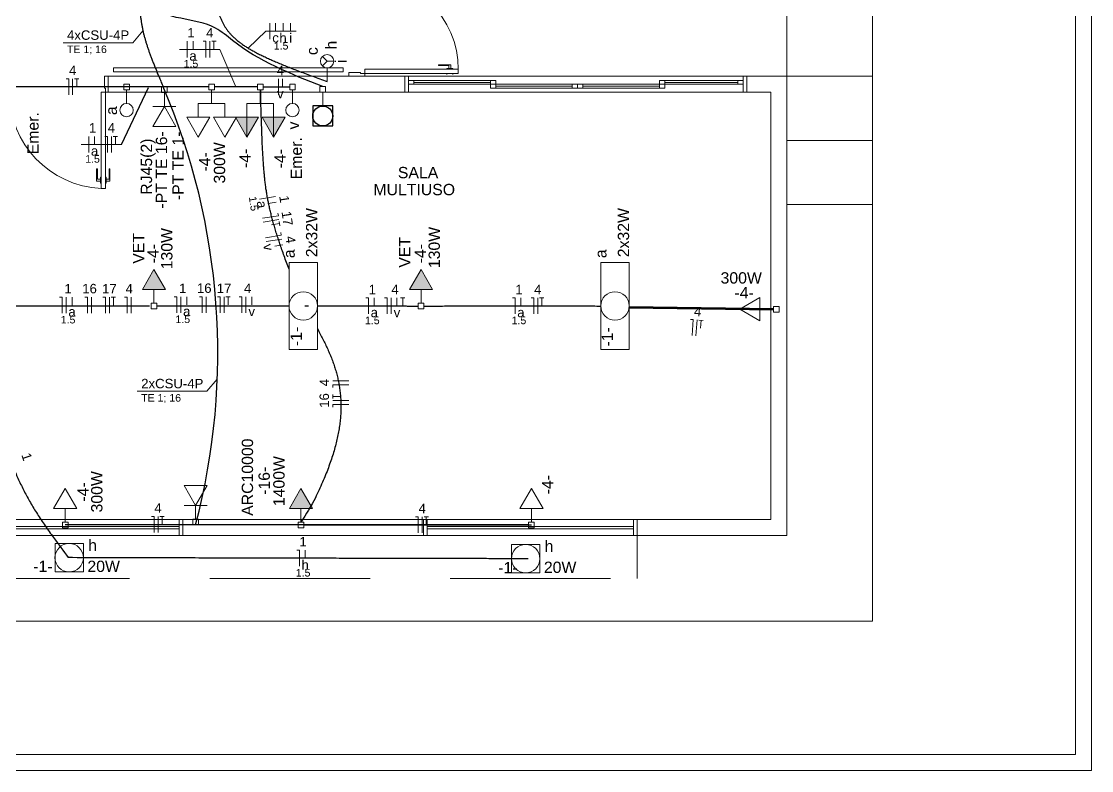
# Model space of a CAD drawing. Header units: millimetres. Extents: x 234.6 to 276.6, y 175.2 to 204.9.
# Drawn here: x 256.52 to 266.54, y 189.11 to 196.12 of the extents above; entities that cross this region are included whole.
import ezdxf

# ---------------------------------------------------------------- set-up
doc = ezdxf.new("R2010")
doc.units = ezdxf.units.MM
doc.header["$LTSCALE"] = 3
doc.header["$MEASUREMENT"] = 0
doc.linetypes.add('Dashed', pattern=[0.75, 0.5, -0.25])
doc.layers.get('0').update_dxf_attribs({"color": 2})
for name, color, linetype, lineweight in [('CE-Condutos', 3, 'Continuous', 30), ('CE-Textos fios', 2, 'Continuous', 20), ('CROQUI', 1, 'Continuous', 13), ('EL-Condutos', 3, 'Continuous', 30), ('EL-Fios', 2, 'Continuous', 20), ('EL-Textos fios', 2, 'Continuous', 20), ('EL-Textos pontos', 2, 'Continuous', 20), ('Folha_padrão', 6, 'Continuous', 60), ('P-SIMBOL', 170, 'Continuous', 20), ('TEXTO', 3, 'Continuous', 30)]:
    doc.layers.add(name, color=color, linetype=linetype, lineweight=lineweight)
doc.styles.add('Arial', font='arial.ttf')

# ---------------------------------------------------------------- blocks, each defined once
blk = doc.blocks.new('A$C5CFD3E12')
blk.add_lwpolyline([(0.362, 0), (0.737, 0), (0.737, 0.375), (0.362, 0.375)], close=True)
blk.add_circle((0.55, 0.187), 0.187)
at = {"layer": 'P-SIMBOL'}
for p, q in [((0, 0.134), (0, 0.241)), ((0, 0.241), (0.106, 0.241)), ((0.106, 0.241), (0.106, 0.134)), ((0.106, 0.134), (0, 0.134)), ((0.362, 0.187), (0.106, 0.187))]:
    blk.add_line(p, q, dxfattribs=at)

msp = doc.modelspace()

# ---------------------------------------------------------------- hatches: boundary and pattern name
at = {"layer": 'P-SIMBOL', "linetype": 'Continuous'}
for points in [[(258.634, 195.226), (258.634, 195.039), (258.526, 195.226)], [(258.634, 195.226), (258.634, 195.039), (258.742, 195.226)], [(258.884, 195.226), (258.884, 195.039), (258.776, 195.226)], [(258.884, 195.226), (258.884, 195.039), (258.992, 195.226)], [(257.872, 193.614), (257.764, 193.801), (257.656, 193.614)], [(260.371, 193.613), (260.263, 193.8), (260.154, 193.613)], [(259.248, 191.564), (259.14, 191.751), (259.032, 191.564)]]:
    msp.add_hatch(color=256, dxfattribs=at).paths.add_polyline_path(points)

# ---------------------------------------------------------------- linework, layer by layer
msp.add_line((257.461, 194.971), (257.715, 195.505))
at = {"layer": 'CE-Condutos', "color": 170}
msp.add_arc((252.032, 193.018), 6.33, 345.2766, 23.1723, dxfattribs=at)
at = {"layer": 'CE-Condutos', "color": 5, "linetype": 'Continuous'}
msp.add_spline([(257.624, 196.651), (257.623, 196.594), (257.622, 196.54), (257.622, 196.489), (257.622, 196.44), (257.623, 196.394), (257.624, 196.35), (257.626, 196.308), (257.629, 196.268), (257.632, 196.23), (257.636, 196.194), (257.64, 196.159), (257.645, 196.125), (257.65, 196.092), (257.656, 196.059), (257.663, 196.028), (257.67, 195.997), (257.679, 195.966), (257.687, 195.935), (257.697, 195.904), (257.707, 195.873), (257.718, 195.842), (257.73, 195.81), (257.742, 195.777), (257.755, 195.743), (257.769, 195.708), (257.784, 195.671), (257.799, 195.633), (257.816, 195.594), (257.833, 195.552), (257.851, 195.509)], degree=3, dxfattribs=at)
at = {"layer": 'CE-Condutos', "color": 4, "linetype": 'Continuous', "end_tangent": (0, 1)}
msp.add_spline([(259.344, 195.512), (258.499, 195.944), (258.34, 196.06), (257.737, 196.269), (257.628, 196.652)], degree=3, dxfattribs=at)
at = {"layer": 'CE-Textos fios'}
for p, q in [((257.661, 196.035), (257.566, 195.923)), ((257.566, 195.923), (256.914, 195.923)), ((257.566, 195.923), (256.914, 195.923)), ((258.355, 192.773), (258.26, 192.661)), ((258.26, 192.661), (257.608, 192.661)), ((258.26, 192.661), (257.608, 192.661))]:
    msp.add_line(p, q, dxfattribs=at)
at = {"layer": 'CROQUI'}
for p, q in [((266.536, 189.109), (266.536, 204.109)), ((266.386, 189.259), (266.386, 203.959)), ((264.486, 202.209), (264.486, 190.509)), ((263.686, 195.609), (263.686, 197.184)), ((257.386, 195.649), (257.386, 195.689)), ((257.386, 195.689), (259.536, 195.689)), ((257.386, 195.649), (259.536, 195.649)), ((259.536, 195.689), (259.536, 195.649)), ((259.696, 195.644), (259.586, 195.644)), ((259.586, 195.644), (259.586, 195.609)), ((259.696, 195.644), (259.586, 195.644)), ((259.696, 195.634), (259.696, 195.644)), ((259.696, 195.634), (259.696, 195.644)), ((259.736, 195.634), (259.696, 195.634)), ((259.736, 195.634), (259.696, 195.634)), ((259.736, 195.674), (260.436, 195.674)), ((259.736, 195.674), (259.736, 195.634)), ((259.736, 195.674), (260.511, 195.674)), ((259.736, 195.674), (259.736, 195.634)), ((259.736, 195.634), (260.536, 195.634)), ((260.436, 195.634), (259.736, 195.634)), ((259.736, 195.634), (259.736, 195.609)), ((259.736, 195.634), (260.536, 195.634)), ((259.736, 195.634), (260.611, 195.634)), ((260.511, 195.634), (259.736, 195.634)), ((259.736, 195.634), (259.736, 195.609)), ((259.736, 195.634), (260.611, 195.634)), ((260.543, 195.717), (260.427, 195.717)), ((260.427, 195.717), (260.427, 195.71)), ((260.427, 195.71), (260.523, 195.71)), ((260.536, 195.674), (260.436, 195.674)), ((260.561, 195.682), (260.505, 195.682)), ((260.505, 195.682), (260.505, 195.675)), ((260.505, 195.634), (260.505, 195.627)), ((260.611, 195.674), (260.511, 195.674)), ((260.523, 195.71), (260.523, 195.682)), ((260.543, 195.682), (260.543, 195.717)), ((260.561, 195.675), (260.561, 195.682)), ((260.561, 195.627), (260.561, 195.634)), ((260.611, 195.634), (260.611, 195.674)), ((257.301, 195.499), (257.301, 195.609)), ((257.301, 195.609), (257.336, 195.609)), ((257.336, 195.609), (260.111, 195.609)), ((257.336, 195.459), (257.336, 195.609)), ((260.111, 195.609), (260.111, 195.459)), ((260.111, 195.459), (260.111, 195.609)), ((260.111, 195.609), (260.146, 195.609)), ((260.146, 195.609), (263.311, 195.609)), ((260.146, 195.609), (260.146, 195.459)), ((260.937, 195.569), (260.146, 195.569)), ((260.146, 195.569), (260.196, 195.569)), ((260.937, 195.534), (260.146, 195.534)), ((260.196, 195.569), (260.196, 195.534)), ((260.196, 195.552), (260.912, 195.552)), ((260.912, 195.499), (260.912, 195.569)), ((260.912, 195.499), (260.912, 195.534)), ((260.962, 195.569), (260.937, 195.569)), ((261.728, 195.534), (260.937, 195.534)), ((260.937, 195.534), (260.962, 195.534)), ((260.962, 195.534), (260.962, 195.569)), ((260.962, 195.569), (260.962, 195.499)), ((261.678, 195.499), (261.678, 195.534)), ((261.728, 195.499), (261.728, 195.534)), ((261.728, 195.499), (261.728, 195.534)), ((261.728, 195.534), (262.519, 195.534)), ((261.728, 195.534), (261.778, 195.534)), ((261.778, 195.534), (261.778, 195.499)), ((262.494, 195.534), (262.494, 195.569)), ((262.494, 195.569), (262.519, 195.569)), ((262.494, 195.569), (262.494, 195.499)), ((262.519, 195.534), (262.494, 195.534)), ((262.494, 195.534), (262.494, 195.499)), ((262.519, 195.569), (263.276, 195.569)), ((262.519, 195.534), (263.276, 195.534)), ((262.544, 195.534), (262.544, 195.569)), ((263.226, 195.552), (262.544, 195.552)), ((262.544, 195.499), (262.544, 195.534)), ((263.226, 195.534), (263.226, 195.569)), ((263.276, 195.534), (263.226, 195.534)), ((263.276, 195.459), (263.276, 195.609)), ((263.276, 195.609), (263.311, 195.609)), ((263.311, 195.609), (263.686, 195.609)), ((263.311, 195.609), (263.311, 195.459)), ((263.311, 195.609), (263.311, 195.459)), ((263.311, 195.609), (263.311, 195.459)), ((263.311, 195.609), (263.311, 195.459)), ((263.686, 191.309), (263.686, 195.609)), ((263.686, 195.609), (264.486, 195.609)), ((257.271, 195.459), (257.271, 194.659)), ((257.271, 195.459), (257.311, 195.459)), ((257.311, 195.499), (257.301, 195.499)), ((257.311, 195.459), (257.311, 195.499)), ((257.311, 195.459), (257.311, 194.559)), ((257.311, 194.659), (257.311, 195.459)), ((257.311, 195.459), (257.336, 195.459)), ((257.311, 195.459), (257.311, 194.559)), ((257.336, 195.459), (260.111, 195.459)), ((260.146, 195.459), (260.111, 195.459)), ((263.311, 195.459), (260.146, 195.459)), ((260.937, 195.499), (260.912, 195.499)), ((260.937, 195.499), (261.728, 195.499)), ((261.678, 195.517), (260.962, 195.517)), ((261.778, 195.499), (261.678, 195.499)), ((262.519, 195.499), (261.728, 195.499)), ((262.494, 195.517), (261.778, 195.517)), ((262.519, 195.499), (262.544, 195.499)), ((263.311, 195.459), (263.276, 195.459)), ((263.311, 195.459), (263.536, 195.459)), ((263.536, 191.459), (263.536, 195.459)), ((257.228, 194.627), (257.228, 194.742)), ((257.228, 194.742), (257.235, 194.742)), ((257.235, 194.742), (257.235, 194.647)), ((257.353, 194.742), (257.346, 194.742)), ((257.346, 194.742), (257.346, 194.647)), ((257.353, 194.627), (257.353, 194.742)), ((257.263, 194.627), (257.228, 194.627)), ((257.235, 194.647), (257.263, 194.647)), ((257.263, 194.609), (257.263, 194.665)), ((257.263, 194.665), (257.27, 194.665)), ((257.271, 194.559), (257.271, 194.659)), ((257.318, 194.665), (257.311, 194.665)), ((257.318, 194.609), (257.318, 194.665)), ((257.346, 194.647), (257.318, 194.647)), ((257.318, 194.627), (257.353, 194.627)), ((257.27, 194.609), (257.263, 194.609)), ((257.311, 194.559), (257.271, 194.559)), ((257.311, 194.609), (257.318, 194.609)), ((263.686, 194.409), (264.486, 194.409)), ((258.036, 191.459), (256.036, 191.459)), ((258.001, 191.459), (258.001, 191.309)), ((258.036, 191.459), (260.286, 191.459)), ((258.036, 191.309), (258.036, 191.459)), ((260.286, 191.309), (260.286, 191.459)), ((262.286, 191.459), (260.286, 191.459)), ((260.321, 191.459), (260.286, 191.459)), ((260.286, 191.459), (260.321, 191.459)), ((260.321, 191.309), (260.321, 191.459)), ((260.321, 191.459), (260.321, 191.309)), ((262.251, 191.459), (262.251, 191.309)), ((262.286, 191.459), (263.536, 191.459)), ((262.286, 191.309), (262.286, 191.459)), ((256.071, 191.394), (258.001, 191.394)), ((256.071, 191.374), (258.001, 191.374)), ((260.321, 191.394), (262.251, 191.394)), ((260.321, 191.374), (262.251, 191.374)), ((257.536, 191.309), (256.036, 191.309)), ((258.036, 191.309), (256.036, 191.309)), ((258.036, 191.309), (260.286, 191.309)), ((261.786, 191.309), (260.286, 191.309)), ((262.286, 191.309), (260.286, 191.309)), ((262.286, 191.309), (263.686, 191.309)), ((255.586, 190.509), (264.486, 190.509)), ((248.286, 189.259), (266.386, 189.259)), ((240.536, 189.109), (266.536, 189.109))]:
    msp.add_line(p, q, dxfattribs=at)
at = {"layer": 'CROQUI', "linetype": 'Dashed'}
for p, q in [((264.486, 195.009), (264.486, 202.209)), ((263.686, 195.009), (264.486, 195.009)), ((262.286, 191.309), (262.286, 190.909)), ((256.036, 190.909), (262.286, 190.909))]:
    msp.add_line(p, q, dxfattribs=at)
at = {"layer": 'CROQUI'}
for centre, radius, start, end in [((259.736, 195.674), 0.875, 0, 90), ((257.312, 195.459), 0.901, 180, 267.396)]:
    msp.add_arc(centre, radius, start, end, dxfattribs=at)
at = {"layer": 'EL-Condutos', "color": 3, "linetype": 'Continuous'}
for points, knots in [([(258.363, 196.227), (258.366, 196.217), (258.372, 196.198), (258.381, 196.169), (258.392, 196.142), (258.404, 196.116), (258.417, 196.091), (258.432, 196.067), (258.448, 196.044), (258.466, 196.021), (258.485, 195.999), (258.506, 195.978), (258.529, 195.957), (258.554, 195.936), (258.58, 195.916), (258.609, 195.896), (258.639, 195.877), (258.672, 195.857), (258.707, 195.838), (258.744, 195.818), (258.783, 195.799), (258.825, 195.779), (258.869, 195.759), (258.915, 195.739), (258.964, 195.719), (259.016, 195.698), (259.07, 195.676), (259.128, 195.654), (259.188, 195.632), (259.25, 195.608), (259.316, 195.584), (259.361, 195.568), (259.384, 195.559)], [0.131791, 0.131791, 0.131791, 0.131791, 0.162693, 0.192237, 0.221183, 0.249707, 0.277993, 0.306231, 0.334618, 0.363349, 0.39262, 0.422622, 0.453538, 0.485545, 0.518808, 0.553486, 0.589726, 0.627667, 0.66744, 0.709169, 0.75297, 0.798956, 0.847233, 0.897905, 0.951071, 1.006827, 1.065269, 1.126489, 1.190578, 1.257626, 1.327722, 1.400955, 1.400955, 1.400955, 1.400955]), ([(259.028, 193.804), (259.02, 193.825), (259.004, 193.866), (258.983, 193.926), (258.962, 193.984), (258.943, 194.039), (258.926, 194.093), (258.909, 194.143), (258.894, 194.193), (258.881, 194.24), (258.868, 194.286), (258.857, 194.331), (258.846, 194.375), (258.837, 194.418), (258.829, 194.461), (258.821, 194.504), (258.814, 194.546), (258.808, 194.589), (258.803, 194.633), (258.798, 194.677), (258.794, 194.722), (258.79, 194.769), (258.787, 194.817), (258.784, 194.867), (258.781, 194.918), (258.778, 194.972), (258.776, 195.028), (258.774, 195.087), (258.772, 195.149), (258.769, 195.214), (258.765, 195.326), (258.765, 195.416), (258.765, 195.483)], [0.375141, 0.375141, 0.375141, 0.375141, 0.441879, 0.506499, 0.567928, 0.626418, 0.682223, 0.735596, 0.786794, 0.836073, 0.883693, 0.929914, 0.974996, 1.019203, 1.062797, 1.106039, 1.149193, 1.192517, 1.236272, 1.280715, 1.3261, 1.372681, 1.420708, 1.470429, 1.522091, 1.57594, 1.63222, 1.691174, 1.753044, 1.818072, 1.8865, 2.087526, 2.087526, 2.087526, 2.087526]), ([(256.377, 193.459), (256.397, 193.459), (256.436, 193.459), (256.493, 193.459), (256.546, 193.459), (256.596, 193.459), (256.644, 193.459), (256.689, 193.459), (256.732, 193.459), (256.773, 193.459), (256.813, 193.459), (256.851, 193.459), (256.888, 193.459), (256.924, 193.459), (256.959, 193.459), (256.994, 193.459), (257.03, 193.459), (257.065, 193.459), (257.101, 193.459), (257.137, 193.459), (257.174, 193.459), (257.213, 193.459), (257.253, 193.459), (257.295, 193.459), (257.339, 193.459), (257.385, 193.459), (257.434, 193.459), (257.486, 193.459), (257.54, 193.459), (257.599, 193.459), (257.66, 193.459), (257.703, 193.459), (257.724, 193.459)], [0.122921, 0.122921, 0.122921, 0.122921, 0.183766, 0.240205, 0.293414, 0.343658, 0.3912, 0.436301, 0.479226, 0.520237, 0.559598, 0.597571, 0.634419, 0.670406, 0.705795, 0.740849, 0.77583, 0.811001, 0.846627, 0.88297, 0.920292, 0.958857, 0.998929, 1.040769, 1.084642, 1.130809, 1.179535, 1.231082, 1.285714, 1.343692, 1.405282, 1.470744, 1.470744, 1.470744, 1.470744]), ([(257.791, 193.459), (257.811, 193.459), (257.85, 193.459), (257.907, 193.459), (257.961, 193.459), (258.012, 193.459), (258.06, 193.459), (258.105, 193.459), (258.148, 193.459), (258.189, 193.459), (258.227, 193.459), (258.264, 193.459), (258.3, 193.459), (258.335, 193.459), (258.368, 193.459), (258.401, 193.459), (258.434, 193.459), (258.466, 193.459), (258.498, 193.459), (258.531, 193.459), (258.564, 193.459), (258.597, 193.459), (258.632, 193.459), (258.668, 193.459), (258.705, 193.459), (258.745, 193.459), (258.786, 193.459), (258.829, 193.459), (258.875, 193.459), (258.923, 193.459), (258.975, 193.459), (259.01, 193.459), (259.028, 193.459)], [0, 0, 0, 0, 0.060703, 0.117812, 0.17157, 0.222216, 0.269993, 0.315141, 0.357901, 0.398516, 0.437225, 0.474271, 0.509895, 0.544337, 0.577839, 0.610642, 0.642987, 0.675117, 0.70727, 0.73969, 0.772617, 0.806293, 0.840958, 0.876854, 0.914222, 0.953304, 0.994339, 1.037571, 1.08324, 1.131586, 1.182852, 1.237568, 1.237568, 1.237568, 1.237568]), ([(259.293, 193.459), (259.307, 193.459), (259.333, 193.459), (259.371, 193.459), (259.407, 193.459), (259.441, 193.459), (259.474, 193.459), (259.504, 193.459), (259.534, 193.459), (259.562, 193.459), (259.589, 193.459), (259.616, 193.459), (259.641, 193.459), (259.666, 193.459), (259.691, 193.459), (259.716, 193.459), (259.741, 193.459), (259.766, 193.459), (259.791, 193.459), (259.817, 193.459), (259.844, 193.459), (259.871, 193.459), (259.9, 193.459), (259.93, 193.459), (259.961, 193.459), (259.994, 193.459), (260.028, 193.459), (260.065, 193.459), (260.104, 193.459), (260.145, 193.458), (260.189, 193.458), (260.218, 193.458), (260.234, 193.458)], [0.1170669, 0.1170669, 0.1170669, 0.1170669, 0.1578818, 0.1958432, 0.2317323, 0.2657242, 0.2979942, 0.3287176, 0.3580695, 0.3862252, 0.41336, 0.439649, 0.4652676, 0.4903909, 0.5151942, 0.5398528, 0.5645419, 0.5894366, 0.6147123, 0.6405442, 0.6671076, 0.6945776, 0.7231295, 0.7529385, 0.78418, 0.817029, 0.8516609, 0.888251, 0.9269743, 0.9680062, 1.011522, 1.0576968, 1.0576968, 1.0576968, 1.0576968]), ([(260.29, 193.458), (260.317, 193.458), (260.369, 193.458), (260.445, 193.458), (260.517, 193.459), (260.584, 193.459), (260.648, 193.459), (260.708, 193.459), (260.764, 193.459), (260.818, 193.459), (260.869, 193.459), (260.918, 193.459), (260.966, 193.459), (261.011, 193.459), (261.056, 193.459), (261.099, 193.459), (261.142, 193.459), (261.185, 193.459), (261.228, 193.459), (261.271, 193.459), (261.315, 193.459), (261.36, 193.459), (261.407, 193.459), (261.455, 193.459), (261.506, 193.459), (261.559, 193.459), (261.614, 193.459), (261.673, 193.459), (261.736, 193.459), (261.802, 193.459), (261.872, 193.46), (261.92, 193.458), (261.945, 193.457)], [0, 0, 0, 0, 0.080945, 0.156999, 0.228494, 0.295765, 0.359145, 0.418969, 0.47557, 0.529281, 0.580437, 0.629371, 0.676416, 0.721908, 0.766179, 0.809563, 0.852394, 0.895006, 0.937732, 0.980906, 1.024862, 1.069934, 1.116456, 1.16476, 1.215181, 1.268053, 1.32371, 1.382484, 1.44471, 1.510722, 1.580854, 1.655235, 1.655235, 1.655235, 1.655235]), ([(259.293, 193.248), (259.302, 193.23), (259.318, 193.196), (259.345, 193.148), (259.368, 193.101), (259.39, 193.054), (259.41, 193.008), (259.429, 192.961), (259.446, 192.914), (259.461, 192.867), (259.475, 192.82), (259.486, 192.772), (259.496, 192.724), (259.503, 192.675), (259.509, 192.625), (259.513, 192.575), (259.514, 192.524), (259.513, 192.472), (259.51, 192.418), (259.504, 192.364), (259.496, 192.308), (259.486, 192.251), (259.473, 192.193), (259.458, 192.133), (259.44, 192.071), (259.419, 192.008), (259.396, 191.943), (259.37, 191.876), (259.341, 191.807), (259.309, 191.735), (259.249, 191.608), (259.187, 191.51), (259.14, 191.436)], [0.227066, 0.227066, 0.227066, 0.227066, 0.287035, 0.340293, 0.392654, 0.444206, 0.495046, 0.54528, 0.595024, 0.644405, 0.693557, 0.742627, 0.791771, 0.841153, 0.890945, 0.941328, 0.992484, 1.044602, 1.097872, 1.152483, 1.208627, 1.266491, 1.32626, 1.388116, 1.452235, 1.518792, 1.587955, 1.659886, 1.734747, 1.81269, 1.893867, 2.1578, 2.1578, 2.1578, 2.1578]), ([(256.255, 193.051), (256.256, 193.025), (256.259, 192.972), (256.263, 192.895), (256.269, 192.819), (256.275, 192.746), (256.283, 192.675), (256.291, 192.605), (256.3, 192.538), (256.31, 192.472), (256.321, 192.408), (256.333, 192.346), (256.347, 192.285), (256.361, 192.225), (256.377, 192.166), (256.394, 192.108), (256.412, 192.052), (256.431, 191.996), (256.452, 191.941), (256.474, 191.886), (256.498, 191.832), (256.524, 191.778), (256.55, 191.724), (256.579, 191.671), (256.609, 191.617), (256.64, 191.564), (256.674, 191.51), (256.709, 191.456), (256.746, 191.401), (256.785, 191.346), (256.857, 191.247), (256.917, 191.166), (256.962, 191.103)], [0.407938, 0.407938, 0.407938, 0.407938, 0.487345, 0.565328, 0.641041, 0.714614, 0.786182, 0.855882, 0.923853, 0.990238, 1.055182, 1.118834, 1.181344, 1.242868, 1.303562, 1.363585, 1.423097, 1.482263, 1.541243, 1.600204, 1.659308, 1.718717, 1.778594, 1.839099, 1.900388, 1.962617, 2.025937, 2.090499, 2.156448, 2.223926, 2.293074, 2.524938, 2.524938, 2.524938, 2.524938])]:
    msp.add_open_spline(points, degree=3, knots=knots, dxfattribs=at)
for points in [[(258.278, 195.509), (258.243, 195.509), (258.21, 195.509), (258.179, 195.509), (258.149, 195.509), (258.122, 195.509), (258.096, 195.509), (258.071, 195.509), (258.048, 195.509), (258.026, 195.509), (258.004, 195.509), (257.984, 195.509), (257.964, 195.509), (257.944, 195.509), (257.925, 195.509), (257.906, 195.509), (257.887, 195.509), (257.868, 195.509), (257.848, 195.509), (257.828, 195.509), (257.808, 195.509), (257.786, 195.509), (257.764, 195.509), (257.741, 195.509), (257.716, 195.509), (257.69, 195.509), (257.663, 195.509), (257.633, 195.509), (257.602, 195.509), (257.569, 195.509), (256.437, 195.509)], [(258.733, 195.509), (258.718, 195.509), (258.704, 195.509), (258.689, 195.509), (258.676, 195.509), (258.662, 195.509), (258.648, 195.509), (258.635, 195.509), (258.622, 195.509), (258.608, 195.509), (258.595, 195.509), (258.583, 195.509), (258.57, 195.509), (258.557, 195.509), (258.544, 195.509), (258.531, 195.509), (258.519, 195.509), (258.506, 195.509), (258.493, 195.509), (258.48, 195.509), (258.467, 195.509), (258.454, 195.509), (258.441, 195.509), (258.428, 195.509), (258.415, 195.509), (258.401, 195.509), (258.387, 195.509), (258.373, 195.509), (258.359, 195.509), (258.345, 195.509), (258.33, 195.509)], [(258.785, 195.509), (258.793, 195.509), (258.801, 195.509), (258.81, 195.509), (258.818, 195.509), (258.826, 195.509), (258.834, 195.509), (258.842, 195.509), (258.851, 195.509), (258.859, 195.509), (258.867, 195.509), (258.876, 195.509), (258.884, 195.509), (258.893, 195.509), (258.901, 195.509), (258.91, 195.509), (258.918, 195.509), (258.927, 195.509), (258.935, 195.509), (258.943, 195.509), (258.952, 195.509), (258.96, 195.509), (258.969, 195.509), (258.977, 195.509), (258.985, 195.509), (258.993, 195.509), (259.002, 195.509), (259.01, 195.509), (259.018, 195.509), (259.026, 195.509), (259.034, 195.509)], [(261.271, 191.409), (261.062, 191.409), (260.867, 191.409), (260.684, 191.409), (260.513, 191.409), (260.352, 191.409), (260.2, 191.409), (260.058, 191.409), (259.923, 191.409), (259.794, 191.409), (259.671, 191.409), (259.553, 191.409), (259.439, 191.409), (259.327, 191.409), (259.218, 191.409), (259.109, 191.409), (259, 191.409), (258.89, 191.409), (258.778, 191.409), (258.664, 191.409), (258.545, 191.409), (258.422, 191.409), (258.292, 191.409), (258.156, 191.409), (258.013, 191.409), (257.86, 191.409), (257.698, 191.409), (257.525, 191.409), (257.341, 191.409), (257.145, 191.409), (256.934, 191.409)], [(261.264, 191.093), (260.919, 191.093), (260.741, 191.094), (260.573, 191.094), (260.416, 191.095), (260.267, 191.095), (260.127, 191.095), (259.995, 191.095), (259.869, 191.096), (259.749, 191.096), (259.635, 191.096), (259.524, 191.096), (259.417, 191.097), (259.312, 191.097), (259.209, 191.097), (259.106, 191.097), (259.004, 191.098), (258.901, 191.098), (258.796, 191.098), (258.689, 191.098), (258.578, 191.098), (258.463, 191.099), (258.344, 191.099), (258.218, 191.099), (258.085, 191.1), (257.946, 191.1), (257.797, 191.1), (257.64, 191.101), (257.472, 191.101), (257.294, 191.101), (256.962, 191.103)]]:
    msp.add_spline(points, degree=3, dxfattribs=at)
for points in [[(259.176, 193.459), (259.187, 193.459), (259.198, 193.459), (259.209, 193.459)], [(259.209, 193.459), (259.209, 193.459), (259.209, 193.459), (259.209, 193.459)]]:
    msp.add_open_spline(points, degree=3, dxfattribs=at)
at = {"layer": 'EL-Condutos', "linetype": 'Continuous'}
msp.add_spline([(259.167, 191.409), (259.269, 191.409), (259.364, 191.409), (259.453, 191.409), (259.537, 191.409), (259.615, 191.409), (259.689, 191.409), (259.759, 191.409), (259.825, 191.409), (259.888, 191.409), (259.948, 191.409), (260.006, 191.409), (260.063, 191.409), (260.117, 191.409), (260.171, 191.409), (260.225, 191.409), (260.278, 191.409), (260.332, 191.409), (260.387, 191.409), (260.444, 191.409), (260.502, 191.409), (260.563, 191.409), (260.627, 191.409), (260.694, 191.409), (260.765, 191.409), (260.84, 191.409), (260.92, 191.409), (261.005, 191.409), (261.096, 191.409), (261.193, 191.409), (261.296, 191.409)], degree=3, dxfattribs=at)
at = {"layer": 'EL-Fios'}
for p, q in [((258.848, 195.955), (258.848, 196.105)), ((258.902, 196.03), (258.902, 196.105)), ((258.972, 196.03), (258.972, 196.105)), ((259.043, 196.03), (259.043, 196.105)), ((258.076, 195.786), (258.076, 195.936)), ((258.13, 195.861), (258.13, 195.936)), ((258.225, 195.936), (258.25, 195.936)), ((258.25, 195.786), (258.25, 195.936)), ((258.287, 195.786), (258.287, 195.936)), ((258.305, 195.936), (258.345, 195.936)), ((258.325, 195.861), (258.325, 195.936)), ((256.942, 195.584), (256.967, 195.584)), ((256.967, 195.434), (256.967, 195.584)), ((257.004, 195.434), (257.004, 195.584)), ((257.022, 195.584), (257.062, 195.584)), ((257.042, 195.509), (257.042, 195.584)), ((258.928, 195.434), (258.928, 195.584)), ((258.966, 195.509), (258.966, 195.584)), ((257.155, 194.896), (257.155, 195.046)), ((257.209, 194.971), (257.209, 195.046)), ((257.304, 195.046), (257.329, 195.046)), ((257.329, 194.896), (257.329, 195.046)), ((257.366, 194.896), (257.366, 195.046)), ((257.384, 195.046), (257.424, 195.046)), ((257.404, 194.971), (257.404, 195.046)), ((258.752, 194.46), (258.9, 194.483)), ((258.834, 194.418), (258.909, 194.429)), ((258.924, 194.329), (258.928, 194.304)), ((258.779, 194.281), (258.928, 194.304)), ((258.785, 194.244), (258.933, 194.267)), ((258.865, 194.218), (258.939, 194.23)), ((258.936, 194.249), (258.942, 194.21)), ((258.807, 194.098), (258.956, 194.121)), ((258.952, 194.145), (258.956, 194.121)), ((258.813, 194.061), (258.961, 194.084)), ((258.895, 194.019), (258.969, 194.03)), ((256.881, 193.541), (256.906, 193.541)), ((256.906, 193.391), (256.906, 193.541)), ((256.944, 193.391), (256.944, 193.541)), ((256.998, 193.466), (256.998, 193.541)), ((257.119, 193.541), (257.144, 193.541)), ((257.144, 193.391), (257.144, 193.541)), ((257.181, 193.391), (257.181, 193.541)), ((257.285, 193.541), (257.31, 193.541)), ((257.31, 193.391), (257.31, 193.541)), ((257.348, 193.391), (257.348, 193.541)), ((257.365, 193.541), (257.405, 193.541)), ((257.385, 193.466), (257.385, 193.541)), ((257.489, 193.541), (257.514, 193.541)), ((257.514, 193.391), (257.514, 193.541)), ((257.552, 193.391), (257.552, 193.541)), ((257.954, 193.545), (257.979, 193.545)), ((257.979, 193.395), (257.979, 193.545)), ((258.017, 193.395), (258.017, 193.545)), ((258.071, 193.47), (258.071, 193.545)), ((258.192, 193.545), (258.217, 193.545)), ((258.217, 193.395), (258.217, 193.545)), ((258.254, 193.395), (258.254, 193.545)), ((258.358, 193.545), (258.383, 193.545)), ((258.383, 193.395), (258.383, 193.545)), ((258.421, 193.395), (258.421, 193.545)), ((258.438, 193.545), (258.478, 193.545)), ((258.458, 193.47), (258.458, 193.545)), ((258.562, 193.545), (258.587, 193.545)), ((258.587, 193.395), (258.587, 193.545)), ((258.625, 193.395), (258.625, 193.545)), ((258.679, 193.47), (258.679, 193.545)), ((259.747, 193.534), (259.772, 193.534)), ((259.772, 193.384), (259.772, 193.534)), ((259.826, 193.459), (259.826, 193.534)), ((259.921, 193.534), (259.946, 193.534)), ((259.946, 193.384), (259.946, 193.534)), ((259.984, 193.384), (259.984, 193.534)), ((260.038, 193.459), (260.038, 193.534)), ((260.072, 193.534), (260.112, 193.534)), ((260.092, 193.459), (260.092, 193.534)), ((261.118, 193.534), (261.143, 193.534)), ((261.143, 193.384), (261.143, 193.534)), ((261.197, 193.459), (261.197, 193.534)), ((261.292, 193.534), (261.317, 193.534)), ((261.317, 193.384), (261.317, 193.534)), ((261.355, 193.384), (261.355, 193.534)), ((261.372, 193.534), (261.412, 193.534)), ((261.392, 193.459), (261.392, 193.534)), ((262.783, 193.333), (262.808, 193.331)), ((262.798, 193.181), (262.808, 193.331)), ((262.835, 193.178), (262.846, 193.328)), ((262.863, 193.327), (262.903, 193.324)), ((262.878, 193.251), (262.883, 193.325)), ((259.589, 192.759), (259.439, 192.759)), ((259.589, 192.722), (259.439, 192.722)), ((259.439, 192.697), (259.439, 192.722)), ((259.439, 192.591), (259.439, 192.631)), ((259.514, 192.611), (259.439, 192.611)), ((259.589, 192.574), (259.439, 192.574)), ((259.589, 192.536), (259.439, 192.536)), ((259.439, 192.511), (259.439, 192.536)), ((257.74, 191.488), (257.765, 191.488)), ((257.765, 191.338), (257.765, 191.488)), ((257.803, 191.338), (257.803, 191.488)), ((257.82, 191.488), (257.86, 191.488)), ((257.84, 191.413), (257.84, 191.488)), ((260.212, 191.484), (260.237, 191.484)), ((260.237, 191.334), (260.237, 191.484)), ((260.274, 191.334), (260.274, 191.484)), ((260.292, 191.484), (260.332, 191.484)), ((260.312, 191.409), (260.312, 191.484)), ((259.1, 191.172), (259.125, 191.172)), ((259.125, 191.022), (259.125, 191.172)), ((259.179, 191.097), (259.179, 191.172))]:
    msp.add_line(p, q, dxfattribs=at)
at = {"layer": 'EL-Textos fios'}
for p, q in [((258.646, 195.873), (258.81, 196.03)), ((258.81, 196.03), (259.094, 196.03)), ((258.382, 195.861), (258.004, 195.861)), ((258.531, 195.509), (258.382, 195.861)), ((257.461, 194.971), (257.083, 194.971))]:
    msp.add_line(p, q, dxfattribs=at)
at = {"layer": 'Folha_padrão', "color": 3}
msp.add_line((262.209, 193.449), (263.559, 193.428), dxfattribs=at)
at = {"layer": 'P-SIMBOL'}
for p, q in [((259.384, 195.75), (259.34, 195.794)), ((259.384, 195.75), (259.34, 195.706)), ((259.447, 195.75), (259.384, 195.75)), ((259.384, 195.688), (259.384, 195.559)), ((257.482, 195.536), (257.535, 195.536)), ((257.482, 195.483), (257.482, 195.536)), ((257.535, 195.536), (257.535, 195.483)), ((258.277, 195.536), (258.33, 195.536)), ((258.277, 195.483), (258.277, 195.536)), ((258.33, 195.536), (258.33, 195.483)), ((258.733, 195.536), (258.786, 195.536)), ((258.733, 195.483), (258.733, 195.536)), ((258.786, 195.536), (258.786, 195.483)), ((259.034, 195.536), (259.087, 195.536)), ((259.034, 195.483), (259.034, 195.536)), ((259.087, 195.536), (259.087, 195.483)), ((257.535, 195.483), (257.482, 195.483)), ((257.508, 195.354), (257.508, 195.483)), ((257.835, 195.509), (257.888, 195.509)), ((257.835, 195.456), (257.835, 195.509)), ((257.888, 195.456), (257.835, 195.456)), ((257.862, 195.456), (257.862, 195.327)), ((257.888, 195.509), (257.888, 195.456)), ((258.33, 195.483), (258.277, 195.483)), ((258.304, 195.354), (258.304, 195.483)), ((258.786, 195.483), (258.733, 195.483)), ((258.759, 195.354), (258.759, 195.483)), ((259.087, 195.483), (259.034, 195.483)), ((259.06, 195.354), (259.06, 195.483)), ((257.754, 195.14), (257.862, 195.327)), ((257.97, 195.327), (257.754, 195.327)), ((257.862, 195.327), (257.97, 195.14)), ((258.179, 195.226), (258.179, 195.354)), ((258.304, 195.354), (258.179, 195.354)), ((258.304, 195.354), (258.429, 195.354)), ((258.429, 195.226), (258.429, 195.354)), ((258.634, 195.226), (258.634, 195.354)), ((258.759, 195.354), (258.634, 195.354)), ((258.759, 195.354), (258.884, 195.354)), ((258.884, 195.226), (258.884, 195.354)), ((258.287, 195.226), (258.071, 195.226)), ((258.071, 195.226), (258.179, 195.039)), ((258.179, 195.039), (258.287, 195.226)), ((258.537, 195.226), (258.321, 195.226)), ((258.321, 195.226), (258.429, 195.039)), ((258.429, 195.039), (258.537, 195.226)), ((258.742, 195.226), (258.526, 195.226)), ((258.526, 195.226), (258.634, 195.039)), ((258.634, 195.039), (258.742, 195.226)), ((258.634, 195.039), (258.634, 195.226)), ((258.634, 195.039), (258.634, 195.226)), ((258.992, 195.226), (258.776, 195.226)), ((258.776, 195.226), (258.884, 195.039)), ((258.884, 195.039), (258.992, 195.226)), ((258.884, 195.039), (258.884, 195.226)), ((257.97, 195.14), (257.754, 195.14)), ((259.028, 193.051), (259.028, 193.867)), ((259.028, 193.867), (259.293, 193.867)), ((259.293, 193.051), (259.293, 193.867)), ((261.945, 193.051), (261.945, 193.867)), ((261.945, 193.867), (262.21, 193.867)), ((262.21, 193.051), (262.21, 193.867)), ((257.656, 193.614), (257.764, 193.801)), ((257.764, 193.801), (257.872, 193.614)), ((260.154, 193.613), (260.263, 193.8)), ((260.263, 193.8), (260.371, 193.613)), ((257.872, 193.614), (257.656, 193.614)), ((257.764, 193.614), (257.764, 193.486)), ((260.371, 193.613), (260.154, 193.613)), ((260.263, 193.613), (260.263, 193.485)), ((263.244, 193.428), (263.431, 193.537)), ((263.431, 193.537), (263.431, 193.32)), ((257.738, 193.486), (257.791, 193.486)), ((257.738, 193.433), (257.738, 193.486)), ((257.791, 193.433), (257.738, 193.433)), ((257.791, 193.486), (257.791, 193.433)), ((260.236, 193.485), (260.289, 193.485)), ((260.236, 193.432), (260.236, 193.485)), ((260.289, 193.432), (260.236, 193.432)), ((260.289, 193.485), (260.289, 193.432)), ((263.431, 193.32), (263.244, 193.428)), ((263.431, 193.428), (263.559, 193.428)), ((263.559, 193.402), (263.559, 193.455)), ((263.559, 193.455), (263.612, 193.455)), ((263.612, 193.455), (263.612, 193.402)), ((263.612, 193.402), (263.559, 193.402)), ((259.028, 193.051), (259.293, 193.051)), ((261.945, 193.051), (262.21, 193.051)), ((256.826, 191.564), (256.934, 191.751)), ((256.934, 191.751), (257.043, 191.564)), ((258.046, 191.778), (258.262, 191.778)), ((258.154, 191.591), (258.046, 191.778)), ((258.262, 191.778), (258.154, 191.591)), ((259.032, 191.564), (259.14, 191.751)), ((259.14, 191.751), (259.248, 191.564)), ((261.188, 191.564), (261.296, 191.751)), ((261.296, 191.751), (261.404, 191.564)), ((257.043, 191.564), (256.826, 191.564)), ((256.934, 191.564), (256.934, 191.436)), ((258.046, 191.591), (258.262, 191.591)), ((258.154, 191.462), (258.154, 191.591)), ((259.248, 191.564), (259.032, 191.564)), ((259.14, 191.564), (259.14, 191.436)), ((261.404, 191.564), (261.188, 191.564)), ((261.296, 191.564), (261.296, 191.436)), ((256.908, 191.436), (256.961, 191.436)), ((256.908, 191.383), (256.908, 191.436)), ((256.961, 191.436), (256.961, 191.383)), ((258.127, 191.462), (258.18, 191.462)), ((258.127, 191.409), (258.127, 191.462)), ((258.18, 191.462), (258.18, 191.409)), ((259.114, 191.436), (259.167, 191.436)), ((259.114, 191.383), (259.114, 191.436)), ((259.167, 191.436), (259.167, 191.383)), ((261.269, 191.436), (261.322, 191.436)), ((261.269, 191.383), (261.269, 191.436)), ((261.322, 191.436), (261.322, 191.383)), ((256.961, 191.383), (256.908, 191.383)), ((258.18, 191.409), (258.127, 191.409)), ((259.167, 191.383), (259.114, 191.383)), ((261.322, 191.383), (261.269, 191.383)), ((256.839, 191.234), (257.104, 191.234)), ((256.839, 191.234), (256.839, 190.969)), ((257.104, 191.234), (257.104, 190.969)), ((261.109, 191.225), (261.374, 191.225)), ((261.109, 191.225), (261.109, 190.96)), ((261.374, 191.225), (261.374, 190.96)), ((256.839, 190.969), (257.104, 190.969)), ((261.109, 190.96), (261.374, 190.96))]:
    msp.add_line(p, q, dxfattribs=at)
for centre, radius in [((259.384, 195.75), 0.0625), ((257.508, 195.292), 0.0625), ((259.06, 195.292), 0.0625), ((259.161, 193.459), 0.133), ((262.077, 193.459), 0.133), ((256.971, 191.102), 0.133), ((261.242, 191.093), 0.133)]:
    msp.add_circle(centre, radius, dxfattribs=at)

# ---------------------------------------------------------------- block references
at = {"xscale": 0.5, "yscale": 0.5, "zscale": 0.5, "rotation": 270}
msp.add_blockref('A$C5CFD3E12', (259.25, 195.512), dxfattribs=at)

# ---------------------------------------------------------------- texts
at = {"layer": 'CE-Textos fios', "attachment_point": 7, "line_spacing_factor": 0.798, "style": 'Arial'}
for s, insert, char_height, width in [('4xCSU-4P', (256.951, 195.949), 0.0882, 0.8472), ('TE 1; 16', (256.951, 195.813), 0.0706, 0.67776), ('2xCSU-4P', (257.645, 192.687), 0.0882, 0.8472), ('TE 1; 16', (257.645, 192.55), 0.0706, 0.67776)]:
    msp.add_mtext(s, dxfattribs=dict(at, insert=insert, char_height=char_height, width=width))
at = {"layer": 'EL-Textos fios', "attachment_point": 8, "line_spacing_factor": 0.798, "style": 'Arial'}
for s, insert, char_height, width in [('1', (258.111, 195.972), 0.0882, 0.1059), ('4', (258.287, 195.972), 0.0882, 0.1059), ('c', (258.902, 195.924), 0.0882, 0.1059), ('1.5', (258.954, 195.858), 0.0706, 0.25416), ('h', (258.972, 195.924), 0.0882, 0.1059), ('i', (259.043, 195.924), 0.0882, 0.1059), ('a', (258.13, 195.755), 0.0882, 0.1059), ('1.5', (258.111, 195.69), 0.0706, 0.25416), ('4', (257.004, 195.62), 0.0882, 0.1059), ('4', (258.947, 195.619), 0.0882, 0.1059), ('v', (258.947, 195.403), 0.0882, 0.1059), ('1', (257.19, 195.082), 0.0882, 0.1059), ('4', (257.366, 195.082), 0.0882, 0.1059), ('a', (257.209, 194.865), 0.0882, 0.1059), ('1.5', (257.19, 194.799), 0.0706, 0.25416), ('1', (256.961, 193.576), 0.0882, 0.1059), ('16', (257.162, 193.576), 0.0882, 0.2118), ('17', (257.348, 193.576), 0.0882, 0.2118), ('4', (257.533, 193.576), 0.0882, 0.1059), ('1', (258.034, 193.58), 0.0882, 0.1059), ('16', (258.235, 193.58), 0.0882, 0.2118), ('17', (258.421, 193.58), 0.0882, 0.2118), ('4', (258.641, 193.58), 0.0882, 0.1059), ('1', (259.807, 193.569), 0.0882, 0.1059), ('4', (260.019, 193.569), 0.0882, 0.1059), ('1', (261.179, 193.569), 0.0882, 0.1059), ('4', (261.355, 193.569), 0.0882, 0.1059), ('a', (256.998, 193.36), 0.0882, 0.1059), ('a', (258.071, 193.364), 0.0882, 0.1059), ('v', (258.679, 193.364), 0.0882, 0.1059), ('a', (259.826, 193.353), 0.0882, 0.1059), ('v', (260.038, 193.353), 0.0882, 0.1059), ('a', (261.197, 193.353), 0.0882, 0.1059), ('1.5', (256.961, 193.294), 0.0706, 0.25416), ('1.5', (258.034, 193.298), 0.0706, 0.25416), ('1.5', (259.807, 193.287), 0.0706, 0.25416), ('1.5', (261.179, 193.287), 0.0706, 0.25416), ('4', (257.803, 191.524), 0.0882, 0.1059), ('4', (260.274, 191.519), 0.0882, 0.1059), ('1', (259.16, 191.208), 0.0882, 0.1059), ('h', (259.179, 190.991), 0.0882, 0.1059), ('1.5', (259.16, 190.925), 0.0706, 0.25416)]:
    msp.add_mtext(s, dxfattribs=dict(at, insert=insert, char_height=char_height, width=width))
for s, insert, char_height, width, rotation in [('1.5', (258.661, 194.411), 0.0706, 0.25416, 278.6523), ('a', (258.73, 194.402), 0.0882, 0.1059, 278.6523), ('1', (258.941, 194.453), 0.0882, 0.1059, 278.6523), ('17', (258.968, 194.272), 0.0882, 0.2118, 278.6523), ('v', (258.791, 194.003), 0.0882, 0.1059, 278.6523), ('4', (258.999, 194.073), 0.0882, 0.1059, 278.6523), ('4', (262.848, 193.363), 0.0882, 0.1059, 355.8698), ('4', (259.403, 192.741), 0.0882, 0.1059, 90.0002), ('16', (259.403, 192.574), 0.0882, 0.2118, 90.0002), ('1', (256.534, 192.033), 0.0882, 0.1059, 288.5759)]:
    msp.add_mtext(s, dxfattribs=dict(at, insert=insert, char_height=char_height, width=width, rotation=rotation))
at = {"layer": 'EL-Textos pontos', "line_spacing_factor": 0.798, "style": 'Arial'}
for s, insert, char_height, width, attachment_point, rotation in [('h', (259.475, 195.859), 0.106, 0.12708, 7, 90.0002), ('c', (259.298, 195.807), 0.106, 0.12708, 7, 90.0002), ('i', (259.567, 195.733), 0.106, 0.12708, 7, 90.0002), ('a', (257.42, 195.328), 0.106, 0.12708, 9, 90.0002), ('Emer.', (256.687, 195.076), 0.1059, 0.38124, 8, 90), ('v', (259.122, 195.185), 0.106, 0.12708, 9, 90.0002), ('-PT TE 16-', (257.889, 195.094), 0.1059, 1.2708, 9, 90.0002), ('-PT TE 1-', (258.043, 195.091), 0.1059, 1.14372, 9, 90.0002), ('Emer.', (259.15, 194.842), 0.1059, 0.38124, 8, 90), ('RJ45(2)', (257.779, 195.026), 0.1059, 0.88956, 9, 90.0002), ('300W', (258.432, 194.798), 0.1059, 0.50832, 8, 90.0002), ('-4-', (258.669, 194.841), 0.1059, 0.50832, 8, 90.0002), ('-4-', (258.996, 194.838), 0.1059, 0.50832, 8, 90.0002), ('-4-', (258.293, 194.808), 0.1059, 0.38124, 8, 90.0002), ('2x32W', (259.294, 193.915), 0.1059, 0.6354, 7, 90.0002), ('2x32W', (262.211, 193.915), 0.1059, 0.6354, 7, 90.0002), ('VET', (257.673, 193.998), 0.1059, 0.38124, 8, 90.0002), ('130W', (257.939, 193.995), 0.1059, 0.50832, 8, 90.0002), ('130W', (260.441, 194.006), 0.1059, 0.50832, 8, 90.0002), ('-4-', (257.809, 193.949), 0.1059, 0.38124, 8, 90.0002), ('VET', (260.162, 193.961), 0.1059, 0.38124, 8, 90.0002), ('-4-', (260.308, 193.948), 0.1059, 0.38124, 8, 90.0002), ('a', (259.083, 193.906), 0.106, 0.12708, 7, 90.0002), ('a', (261.999, 193.906), 0.106, 0.12708, 7, 90.0002), ('-1-', (259.148, 193.083), 0.1059, 0.38124, 7, 90.0002), ('-1-', (262.058, 193.079), 0.1059, 0.38124, 7, 90.0002), ('ARC10000', (258.693, 191.856), 0.1059, 1.01664, 8, 90.0002), ('1400W', (258.988, 191.819), 0.1059, 0.6354, 8, 90.0002), ('-16-', (258.85, 191.822), 0.1059, 0.50832, 8, 90.0002), ('300W', (257.284, 191.719), 0.1059, 0.50832, 8, 90.0002), ('-4-', (261.499, 191.786), 0.1059, 0.38124, 8, 90.0002), ('-4-', (257.153, 191.718), 0.1059, 0.38124, 8, 90.0002)]:
    msp.add_mtext(s, dxfattribs=dict(at, insert=insert, char_height=char_height, width=width, attachment_point=attachment_point, rotation=rotation))
for s, insert, char_height, width, attachment_point in [('300W', (263.258, 193.667), 0.1059, 0.50832, 8), ('-4-', (263.285, 193.529), 0.1059, 0.38124, 8), ('h', (257.149, 191.166), 0.106, 0.12708, 7), ('h', (261.419, 191.157), 0.106, 0.12708, 7), ('-1-', (256.635, 190.968), 0.1059, 0.38124, 7), ('20W', (257.142, 190.967), 0.1059, 0.38124, 7), ('-1-', (260.985, 190.956), 0.1059, 0.38124, 7), ('20W', (261.412, 190.958), 0.1059, 0.38124, 7)]:
    msp.add_mtext(s, dxfattribs=dict(at, insert=insert, char_height=char_height, width=width, attachment_point=attachment_point))
at = {"layer": 'TEXTO', "char_height": 0.1059, "attachment_point": 7, "rotation": 0.0008, "line_spacing_factor": 0.798, "style": 'Arial'}
for s, insert, width in [('SALA', (260.046, 194.653), 0.50832), ('MULTIUSO', (259.817, 194.494), 1.01664)]:
    msp.add_mtext(s, dxfattribs=dict(at, insert=insert, width=width))

doc.saveas('drawing.dxf')
